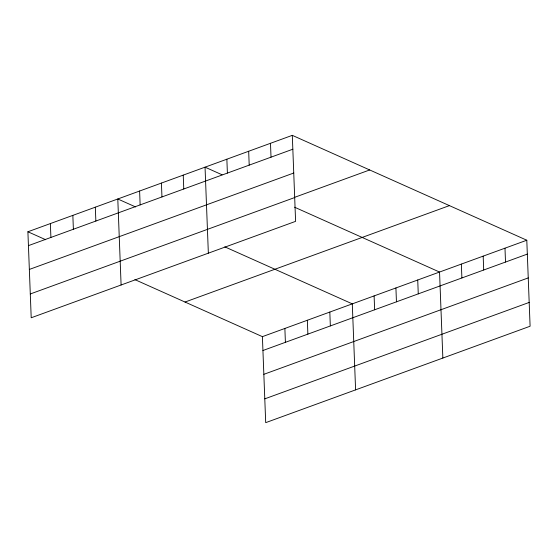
<?xml version="1.0" encoding="UTF-8"?>
<svg xmlns="http://www.w3.org/2000/svg" width="558" height="558" viewBox="0 0 558 558"><rect width="100%" height="100%" fill="white"/><g stroke="black" fill="none" stroke-linecap="round" stroke-linejoin="round"><path stroke-width="0.84" d="M292.301 135.343L295.601 221.352L31.206 317.774L27.9 231.765L292.301 135.343L526.794 240.226L530.1 326.235L265.699 422.657L262.399 336.648L134.897 279.621M28.43 245.639L292.831 149.216M29.351 269.437L293.745 173.022M294.547 197.358L369.682 169.96M30.292 293.968L294.687 197.546M185.012 302.038L449.413 205.616M262.399 336.648L526.794 240.226M262.93 350.515L527.331 254.099M263.843 374.32L528.245 277.905M264.785 398.851L529.186 302.429M222.07 174.78L205.044 167.163L208.35 253.172M294.582 207.206L439.544 272.046L442.85 358.055M135.594 206.941L117.794 198.983L121.1 284.992M224.79 246.838L352.293 303.866L355.599 389.875M27.9 231.765L45.7 239.724M504.983 248.184L505.513 262.051M483.172 256.136L483.702 270.009M461.354 264.094L461.891 277.961M417.733 280.004L418.263 293.871M395.915 287.956L396.452 301.829M374.104 295.907L374.641 309.781M329.82 312.061L330.35 325.928M307.346 320.257L307.876 334.123M284.873 328.453L285.403 342.319M270.484 143.301L271.021 157.168M248.673 151.253L249.203 165.126M226.862 159.211L227.392 173.078M183.233 175.121L183.77 188.988M161.422 183.073L161.953 196.946M139.612 191.024L140.142 204.898M95.32 207.178L95.857 221.052M72.847 215.374L73.384 229.247M50.373 223.57L50.904 237.443"/></g></svg>
